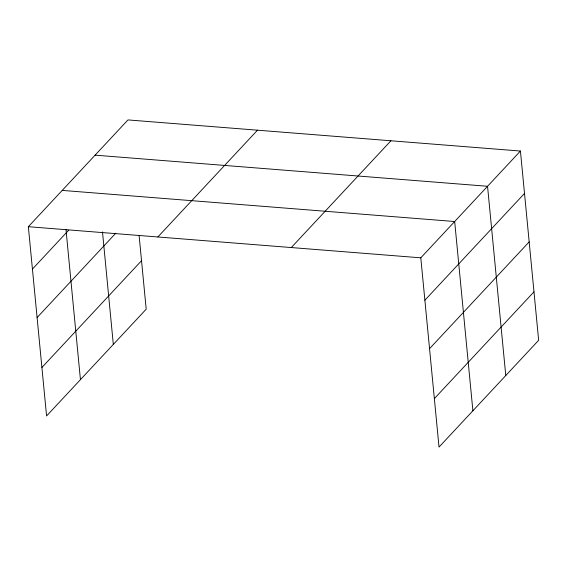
<?xml version="1.0" encoding="UTF-8"?>
<svg xmlns="http://www.w3.org/2000/svg" width="567" height="567" viewBox="0 0 567 567"><rect width="100%" height="100%" fill="white"/><g stroke="black" fill="none" stroke-linecap="round" stroke-linejoin="round"><path stroke-width="0.85" d="M139.085 235.305L146.201 309.178L46.572 415.958L28.35 226.701L127.979 119.92L520.428 151.042L538.65 340.299L439.021 447.079L420.799 257.822L520.428 151.042M32.432 269.084L68.692 230.216M37.096 317.555L115.803 233.193M157.86 236.971L257.489 130.19M41.908 367.487L141.537 260.707M291.289 247.552L390.918 140.772M424.881 300.205L524.51 193.425M429.545 348.677L529.174 241.889M434.357 398.608L533.986 291.828M95.1 155.16L487.549 186.281L505.771 375.531M62.221 190.399L454.67 221.52L472.892 410.77M28.35 226.701L420.799 257.822M102.492 231.91L113.322 344.417M65.97 229.323L80.443 379.649"/></g></svg>
